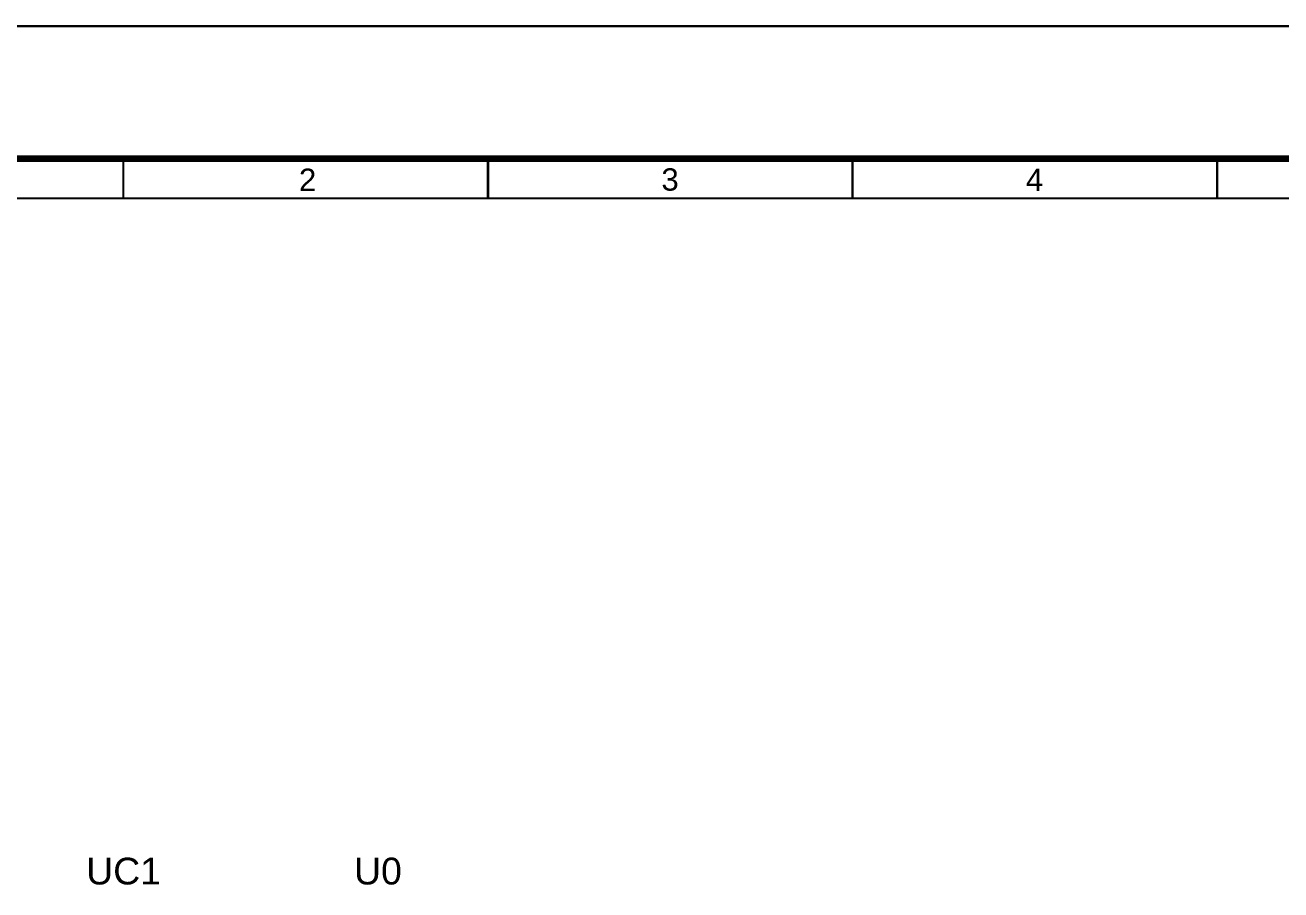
# Model space of a CAD drawing. Header units: millimetres. Extents: x -135 to 420, y 0 to 297.
# Drawn here: x 76.6 to 217.4, y 200.3 to 297.2 of the extents above; entities that cross this region are included whole.
import ezdxf
from ezdxf.enums import TextEntityAlignment as Align

# ---------------------------------------------------------------- set-up
doc = ezdxf.new("R2010")
doc.units = ezdxf.units.MM
doc.layers.add('eProC - L2', color=41, linetype='Continuous', lineweight=20)
doc.styles.get("Standard").update_dxf_attribs({"font": 'arial.ttf'})

# ---------------------------------------------------------------- blocks, each defined once
blk = doc.blocks.new('eproc_rotulo_010')
at = {"layer": 'eProC - L2', "color": 0, "lineweight": 5, "const_width": 0.233}
blk.add_lwpolyline([(0.12, 297.12), (420.12, 297.12), (420.12, 0.12), (0.12, 0.12), (0.12, 297.12)], dxfattribs=at)
at = {"layer": 'eProC - L2', "color": 0}
blk.add_lwpolyline([(420.12, 0.12), (420.12, 297.12), (0.12, 297.12), (0.12, 0.12), (420.12, 0.12)], dxfattribs=at)
at = {"layer": 'eProC - L2', "color": 0, "lineweight": 40, "const_width": 0.75}
blk.add_lwpolyline([(5.92, 7.13), (414.37, 7.11), (414.4, 282.24), (5.95, 282.27)], close=True, dxfattribs=at)
at = {"layer": 'eProC - L2', "color": 0, "lineweight": 5, "const_width": 0.233}
for points in [[(87.64, 277.83), (46.75, 277.83), (46.75, 282.27), (87.64, 282.27)], [(128.54, 277.83), (87.64, 277.83), (87.64, 282.26), (128.54, 282.26)], [(169.38, 277.83), (128.49, 277.83), (128.49, 282.26), (169.38, 282.26)], [(210.28, 277.82), (169.38, 277.82), (169.38, 282.26), (210.28, 282.26)], [(251.12, 277.82), (210.23, 277.82), (210.23, 282.26), (251.12, 282.26)]]:
    blk.add_lwpolyline(points, close=True, dxfattribs=at)
at = {"layer": 'eProC - L2', "color": 0, "lineweight": 20, "char_height": 2.5, "attachment_point": 8}
for s, insert in [('{\\fArial|b0|i0|c0|p18;2}', (108.3, 278.65)), ('{\\fArial|b0|i0|c0|p18;3}', (148.93, 278.65)), ('{\\fArial|b0|i0|c0|p18;4}', (189.78, 278.65))]:
    blk.add_mtext(s, dxfattribs=dict(at, insert=insert))
at = {"layer": 'eProC - L2', "color": 0}
for tag, p in [('GR', (386.11, 17)), ('PGRAL', (411.76, 17.25)), ('PG', (382.35, 11.13)), ('PAGT', (408.55, 11.13)), ('PT', (394.05, 11.13))]:
    blk.add_attdef(tag, text='', height=3, dxfattribs=at).set_placement(p, align=Align.MIDDLE_CENTER)
for tag, height, p in [('CONF', 2.31, (60.16, 14.76)), ('CLIENTE', 2.31, (111.99, 14.74)), ('DESC_1', 2.5, (262.25, 14.94)), ('DESC__2', 1.8, (262.25, 10.51)), ('ULT', 2.31, (60.16, 8.79)), ('ARCH', 2.31, (98.32, 8.46)), ('FECHA', 2.31, (139.94, 8.5))]:
    blk.add_attdef(tag, text='', height=height, dxfattribs=at).set_placement(p, align=Align.CENTER)
at = {"layer": 'eProC - L2', "color": 0, "flags": 9}
blk.add_attdef('WD_TB', (0.12, 0.12), '', height=2.5, dxfattribs=at)

msp = doc.modelspace()

# ---------------------------------------------------------------- block references
at = {"layer": 'eProC - L2'}
msp.add_blockref('eproc_rotulo_010', (0, 0), dxfattribs=at)

# ---------------------------------------------------------------- texts
for tag, p in [('UC1', (83.48, 200.93)), ('U0', (113.51, 200.93))]:
    msp.add_attdef(tag, p, 'KXXX.X', height=3, dxfattribs=at)

doc.saveas('drawing.dxf')
